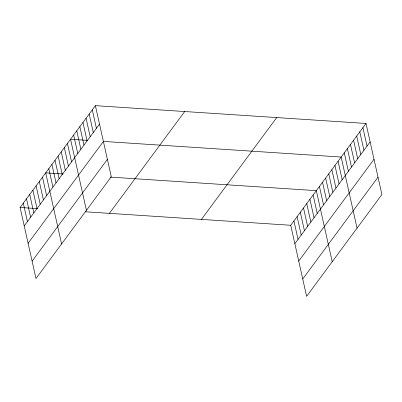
<?xml version="1.0" encoding="UTF-8"?>
<svg xmlns="http://www.w3.org/2000/svg" width="402" height="402" viewBox="0 0 402 402"><rect width="100%" height="100%" fill="white"/><g stroke="black" fill="none" stroke-linecap="round" stroke-linejoin="round"><path stroke-width="0.6" d="M95.385 105.651L111.274 176.724L35.989 278.546L20.1 207.472L95.385 105.651L366.011 123.454L381.9 194.528L306.615 296.349L290.726 225.276L366.011 123.454M24.22 225.909L99.51 124.087M28.105 243.28L103.389 141.454M32.105 261.174L107.389 159.353M109.404 213.346L184.694 111.525M201.422 219.402L276.707 117.58M294.847 243.712L370.136 141.891M298.731 261.084L374.016 159.262M302.731 278.983L378.016 177.156M87.907 140.393L70.541 139.253L86.43 210.321M103.414 141.414L341.167 157.056L357.056 228.13M63.064 173.996L45.697 172.85L61.586 243.924M110.198 177.096L316.324 190.659L332.213 261.732M20.1 207.472L37.466 208.613M85.219 211.759L290.726 225.276M362.905 127.655L367.031 146.092M359.8 131.856L363.926 150.293M356.695 136.057L360.815 154.494M353.589 140.258L357.71 158.695M350.484 144.459L354.604 162.89M347.378 148.655L351.499 167.091M344.273 152.855L348.393 171.292M338.062 161.257L342.182 179.694M334.956 165.458L339.077 183.895M331.851 169.659L335.971 188.096M328.746 173.86L332.866 192.292M325.64 178.056L329.761 196.493M322.535 182.257L326.655 200.693M319.429 186.458L323.55 204.894M313.123 194.985L317.243 213.422M309.927 199.312L314.047 217.748M306.726 203.638L310.846 222.075M303.525 207.97L307.646 226.406M300.324 212.296L304.445 230.733M297.123 216.623L301.249 235.059M293.927 220.949L298.048 239.386M92.279 109.852L96.405 128.288M89.174 114.047L93.299 132.484M86.068 118.248L90.194 136.685M82.963 122.449L87.083 140.886M79.857 126.65L83.978 145.087M76.752 130.851L80.872 149.288M73.646 135.052L77.767 153.489M67.435 143.449L71.556 161.885M64.33 147.65L68.451 166.086M61.225 151.85L65.345 170.287M58.119 156.051L62.24 174.488M55.014 160.252L59.134 178.689M51.908 164.453L56.029 182.89M48.803 168.654L52.923 187.086M42.496 177.181L46.617 195.618M39.301 181.508L43.421 199.945M36.1 185.835L40.22 204.271M32.899 190.161L37.019 208.598M29.698 194.488L33.818 212.924M26.502 198.814L30.622 217.251M23.301 203.146L27.421 221.582"/></g></svg>
